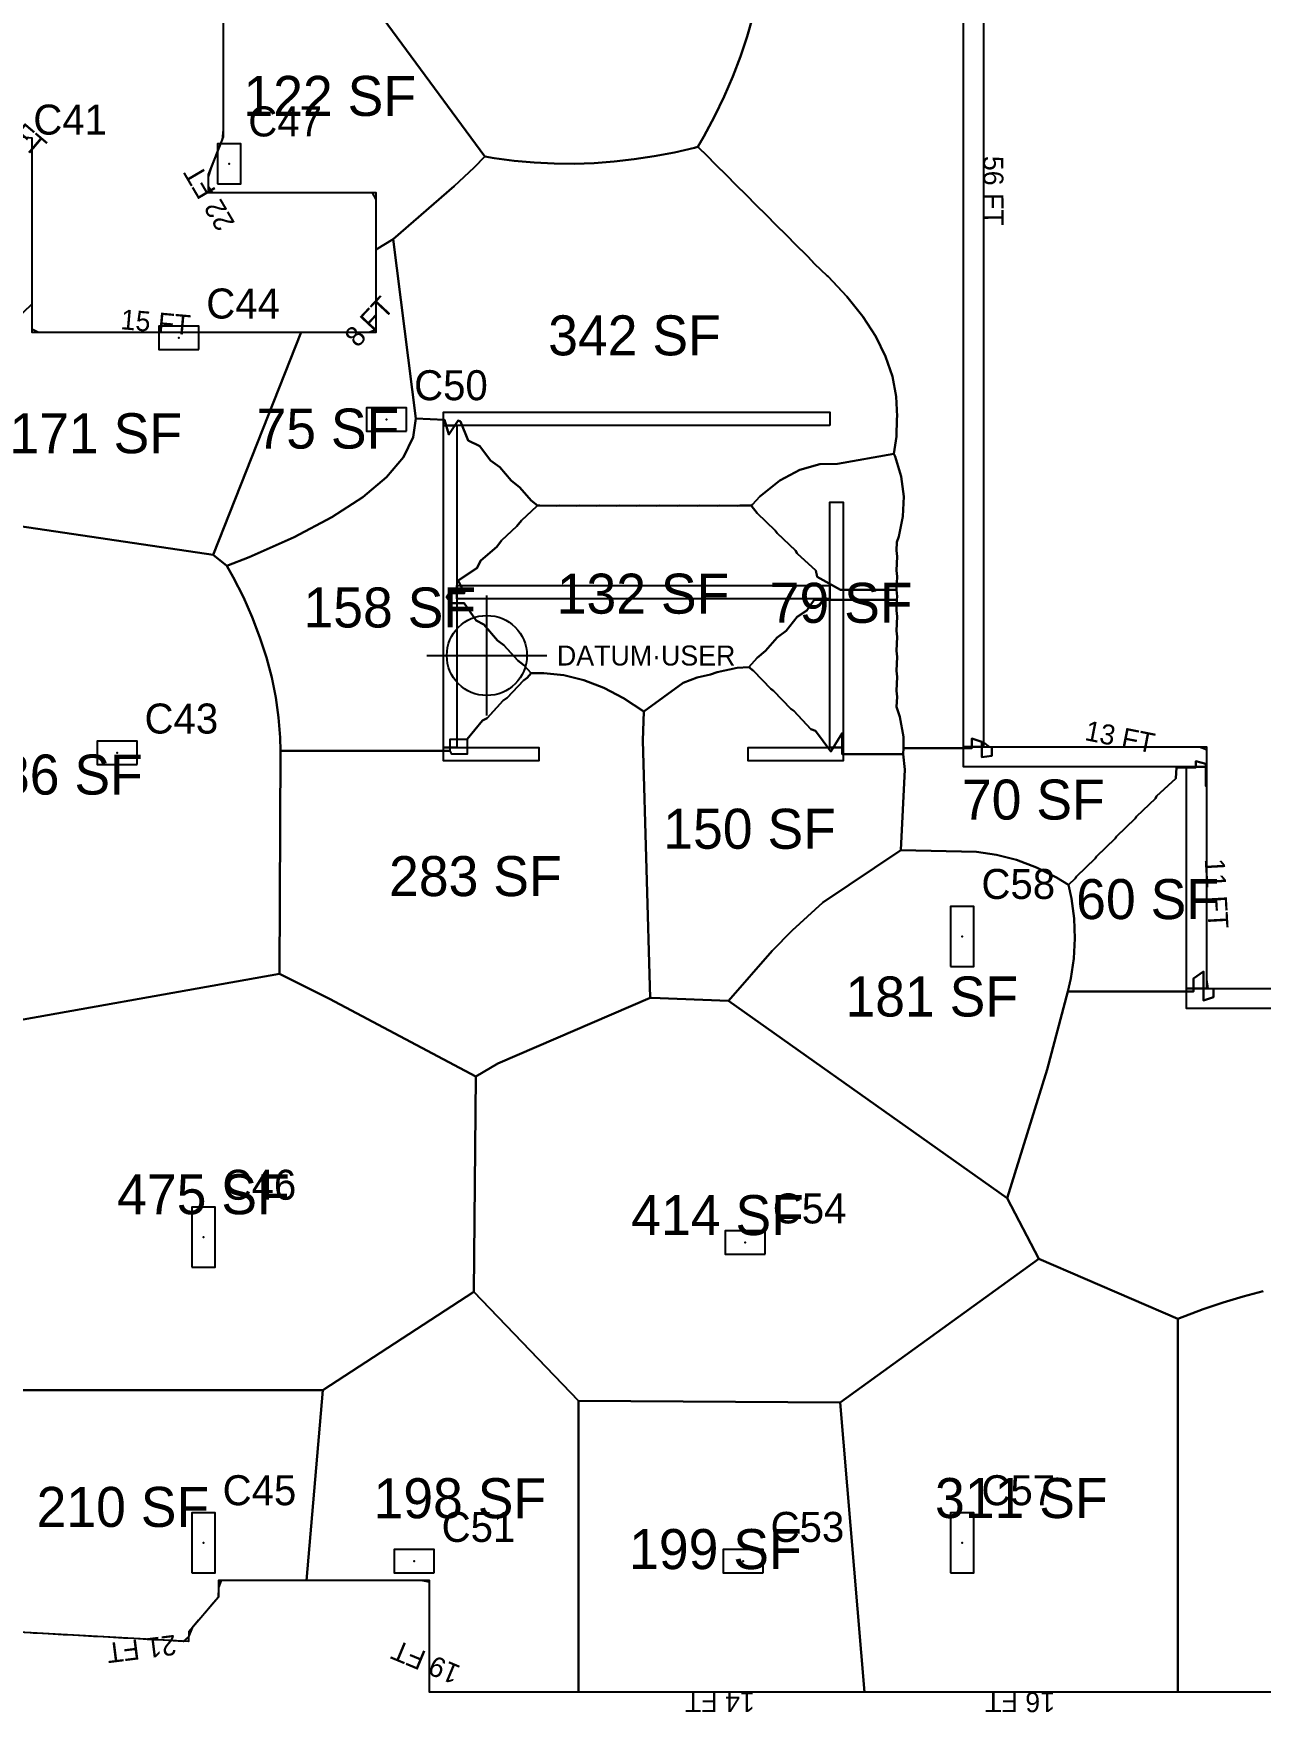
# Model space of a CAD drawing. Header units: metres. Extents: x 3272 to 9634, y 5311 to 56288.
# Drawn here: x 6206 to 6941, y 5311 to 6318 of the extents above; entities that cross this region are included whole.
import ezdxf
from ezdxf.enums import TextEntityAlignment as Align

# ---------------------------------------------------------------- set-up
doc = ezdxf.new("R2010")
doc.units = ezdxf.units.M
for name, color, linetype in [('BOUNDARY', 5, 'Continuous'), ('COL-LABEL', 2, 'Continuous'), ('COLS', 2, 'Continuous'), ('FLOOR_0_AREA_LABELS', 3, 'Continuous'), ('FLOOR_0_BOUNDARY', 5, 'Continuous'), ('FLOOR_0_COLUMNS', 7, 'Continuous'), ('FLOOR_0_DATUM', 4, 'Continuous'), ('FLOOR_0_FASCADE_COLUMNS', 30, 'Continuous'), ('FLOOR_0_FASCADE_WALLS', 4, 'Continuous'), ('FLOOR_0_LARGE_TRIBUTARY', 6, 'Continuous'), ('FLOOR_0_TRIBUTARY_COL_13', 2, 'Continuous'), ('FLOOR_0_TRIBUTARY_COL_20', 2, 'Continuous'), ('FLOOR_0_TRIBUTARY_COL_21', 2, 'Continuous'), ('FLOOR_0_TRIBUTARY_COL_22', 2, 'Continuous'), ('FLOOR_0_TRIBUTARY_COL_37', 2, 'Continuous'), ('FLOOR_0_TRIBUTARY_COL_38', 2, 'Continuous'), ('FLOOR_0_TRIBUTARY_COL_39', 2, 'Continuous'), ('FLOOR_0_TRIBUTARY_COL_4', 2, 'Continuous'), ('FLOOR_0_TRIBUTARY_COL_44', 2, 'Continuous'), ('FLOOR_0_TRIBUTARY_COL_45', 2, 'Continuous'), ('FLOOR_0_TRIBUTARY_COL_46', 2, 'Continuous'), ('FLOOR_0_TRIBUTARY_COL_47', 2, 'Continuous'), ('FLOOR_0_TRIBUTARY_COL_61', 2, 'Continuous'), ('FLOOR_0_WALL_TRIBUTARY_10', 1, 'Continuous'), ('FLOOR_0_WALL_TRIBUTARY_11', 1, 'Continuous'), ('FLOOR_0_WALL_TRIBUTARY_15', 1, 'Continuous'), ('FLOOR_0_WALL_TRIBUTARY_17', 1, 'Continuous'), ('FLOOR_0_WALL_TRIBUTARY_18', 1, 'Continuous'), ('FLOOR_0_WALL_TRIBUTARY_19', 1, 'Continuous'), ('FLOOR_0_WALL_TRIBUTARY_6', 1, 'Continuous'), ('FLOOR_0_WALL_TRIBUTARY_7', 1, 'Continuous'), ('FLOOR_0_WALL_TRIBUTARY_8', 1, 'Continuous'), ('FLOOR_0_WALL_TRIBUTARY_9', 1, 'Continuous'), ('WALL', 4, 'Continuous')]:
    doc.layers.add(name, color=color, linetype=linetype)

msp = doc.modelspace()

# ---------------------------------------------------------------- linework, layer by layer
at = {"layer": 'BOUNDARY'}
for points in [[(6775.3, 6792.1), (6775.3, 5890.1), (6909.1, 5890.1), (6909.1, 5745.1), (7613.6, 5745.1)], [(5557.6, 6351.2), (5814.1, 6301.8), (5811.1, 6286.1), (6170.6, 6249.7), (6174.5, 6258.4), (6204.8, 6255.3), (6204.8, 6138.8), (6411.2, 6138.8), (6411.2, 6222.2), (6310.8, 6222.2), (6310.8, 6233.2), (6319.8, 6255.9), (6319.8, 6363.9)], [(7020.5, 5323.1), (6443.2, 5323.1), (6443.2, 5390.1), (6316.7, 5390.1), (6316.7, 5380.1), (6299, 5359.3), (6298.7, 5353.4), (5979.1, 5371), (5982.7, 5436.9), (5849.6, 5444.2), (5842.4, 5378.9), (5651.2, 5414.6)]]:
    msp.add_lwpolyline(points, dxfattribs=at)
at = {"layer": 'COLS'}
for points in [[(6316.1, 6227.6), (6330.1, 6227.6), (6330.1, 6251.6), (6316.1, 6251.6)], [(6304.9, 6128.4), (6304.9, 6142.4), (6280.9, 6142.4), (6280.9, 6128.4)], [(6429.5, 6079.4), (6429.5, 6093.4), (6405.5, 6093.4), (6405.5, 6079.4)], [(6267.9, 5879.5), (6267.9, 5893.5), (6243.9, 5893.5), (6243.9, 5879.5)], [(6755.6, 5758.3), (6769.6, 5758.3), (6769.6, 5794.3), (6755.6, 5794.3)], [(6300.7, 5577.9), (6314.7, 5577.9), (6314.7, 5613.9), (6300.7, 5613.9)], [(6644.5, 5585.7), (6644.5, 5599.7), (6620.5, 5599.7), (6620.5, 5585.7)], [(6300.7, 5394.7), (6314.7, 5394.7), (6314.7, 5430.7), (6300.7, 5430.7)], [(6755.6, 5394.7), (6769.6, 5394.7), (6769.6, 5430.7), (6755.6, 5430.7)], [(6446, 5394.7), (6446, 5408.7), (6422, 5408.7), (6422, 5394.7)], [(6643.2, 5394.7), (6643.2, 5408.7), (6619.2, 5408.7), (6619.2, 5394.7)]]:
    msp.add_lwpolyline(points, close=True, dxfattribs=at)
at = {"layer": 'FLOOR_0_BOUNDARY'}
for points in [[(6775.3, 6792.1), (6775.3, 5890.1), (6909.1, 5890.1), (6909.1, 5745.1), (7613.6, 5745.1)], [(5557.6, 6351.2), (5814.1, 6301.8), (5811.1, 6286.1), (6170.6, 6249.7), (6174.5, 6258.4), (6204.8, 6255.3), (6204.8, 6138.8), (6411.2, 6138.8), (6411.2, 6222.2), (6310.8, 6222.2), (6310.8, 6233.2), (6319.8, 6255.9), (6319.8, 6363.9)], [(7020.5, 5323.1), (6443.2, 5323.1), (6443.2, 5390.1), (6316.7, 5390.1), (6316.7, 5380.1), (6299, 5359.3), (6298.7, 5353.4), (5979.1, 5371), (5982.7, 5436.9), (5849.6, 5444.2), (5842.4, 5378.9), (5651.2, 5414.6)]]:
    msp.add_lwpolyline(points, dxfattribs=at)
at = {"layer": 'FLOOR_0_COLUMNS'}
for p in [(6323.1, 6239.6), (6292.9, 6135.4), (6417.5, 6086.4), (6255.9, 5886.5), (6762.6, 5776.3), (6307.7, 5595.9), (6632.5, 5592.7), (6307.7, 5412.7), (6762.6, 5412.7), (6434, 5401.7), (6631.2, 5401.7)]:
    msp.add_point(p, dxfattribs=at)
at = {"layer": 'FLOOR_0_DATUM'}
for p, q in [((6477.6, 5908.8), (6477.6, 5980.8)), ((6441.6, 5944.8), (6513.6, 5944.8))]:
    msp.add_line(p, q, dxfattribs=at)
msp.add_circle((6477.6, 5944.8), 24, dxfattribs=at)
at = {"layer": 'FLOOR_0_FASCADE_COLUMNS'}
for points in [[(6411.2, 6188.3), (6411.2, 6194.3), (6411.2, 6200.3), (6411.2, 6206.3), (6411.2, 6212.3), (6411.2, 6218.3), (6409.1, 6222.2), (6403.1, 6222.2), (6397.1, 6222.2), (6391.1, 6222.2), (6385.1, 6222.2), (6379.1, 6222.2), (6373.1, 6222.2), (6367.1, 6222.2), (6361.1, 6222.2), (6355.1, 6222.2), (6349.1, 6222.2), (6343.1, 6222.2), (6337.1, 6222.2), (6331.1, 6222.2), (6325.1, 6222.2), (6319.1, 6222.2), (6313.1, 6222.2), (6310.8, 6225.9), (6310.8, 6231.9), (6312.5, 6237.5), (6314.7, 6243.1), (6316.9, 6248.7), (6319.1, 6254.3), (6319.8, 6260.1), (6319.8, 6266.1), (6319.8, 6272.1), (6319.8, 6278.1), (6319.8, 6284.1), (6319.8, 6290.1), (6319.8, 6296.1), (6319.8, 6302.1), (6319.8, 6308.1), (6319.8, 6314.1), (6319.8, 6320.1)], [(6364.8, 6138.8), (6370.8, 6138.8), (6376.8, 6138.8), (6382.8, 6138.8), (6388.8, 6138.8), (6394.8, 6138.8), (6400.8, 6138.8), (6406.8, 6138.8), (6411.2, 6140.3), (6411.2, 6146.3), (6411.2, 6152.3), (6411.2, 6158.3), (6411.2, 6164.3), (6411.2, 6170.3), (6411.2, 6176.3), (6411.2, 6182.3), (6411.2, 6188.3)], [(6204.8, 6140.8), (6208.8, 6138.8), (6214.8, 6138.8), (6220.8, 6138.8), (6226.8, 6138.8), (6232.8, 6138.8), (6238.8, 6138.8), (6244.8, 6138.8), (6250.8, 6138.8), (6256.8, 6138.8), (6262.8, 6138.8), (6268.8, 6138.8), (6274.8, 6138.8), (6280.8, 6138.8), (6286.8, 6138.8), (6292.8, 6138.8), (6298.8, 6138.8), (6304.8, 6138.8), (6310.8, 6138.8), (6316.8, 6138.8), (6322.8, 6138.8), (6328.8, 6138.8), (6334.8, 6138.8), (6340.8, 6138.8), (6346.8, 6138.8), (6352.8, 6138.8), (6358.8, 6138.8), (6364.8, 6138.8)], [(6372.3, 5390.1), (6366.3, 5390.1), (6360.3, 5390.1), (6354.3, 5390.1), (6348.3, 5390.1), (6342.3, 5390.1), (6336.3, 5390.1), (6330.3, 5390.1), (6324.3, 5390.1), (6318.3, 5390.1), (6316.7, 5385.8), (6316.5, 5379.8), (6312.6, 5375.3), (6308.7, 5370.7), (6304.8, 5366.2), (6300.9, 5361.6), (6298.8, 5356.3), (6295.6, 5353.5), (6289.6, 5353.9), (6283.6, 5354.2), (6277.6, 5354.5), (6271.6, 5354.8), (6265.7, 5355.2), (6259.7, 5355.5), (6253.7, 5355.8), (6247.7, 5356.2), (6241.7, 5356.5), (6235.7, 5356.8), (6229.7, 5357.2), (6223.7, 5357.5), (6217.7, 5357.8), (6211.7, 5358.2), (6205.7, 5358.5)], [(6533.3, 5323.1), (6527.3, 5323.1), (6521.3, 5323.1), (6515.3, 5323.1), (6509.3, 5323.1), (6503.3, 5323.1), (6497.3, 5323.1), (6491.3, 5323.1), (6485.3, 5323.1), (6479.3, 5323.1), (6473.3, 5323.1), (6467.3, 5323.1), (6461.3, 5323.1), (6455.3, 5323.1), (6449.3, 5323.1), (6443.3, 5323.1), (6443.2, 5329), (6443.2, 5335), (6443.2, 5341), (6443.2, 5347), (6443.2, 5353), (6443.2, 5359), (6443.2, 5365), (6443.2, 5371), (6443.2, 5377), (6443.2, 5383), (6443.2, 5389), (6438.3, 5390.1), (6432.3, 5390.1), (6426.3, 5390.1), (6420.3, 5390.1), (6414.3, 5390.1), (6408.3, 5390.1), (6402.3, 5390.1), (6396.3, 5390.1), (6390.3, 5390.1), (6384.3, 5390.1), (6378.3, 5390.1), (6372.3, 5390.1)], [(6701.3, 5323.1), (6695.3, 5323.1), (6689.3, 5323.1), (6683.3, 5323.1), (6677.3, 5323.1), (6671.3, 5323.1), (6665.3, 5323.1), (6659.3, 5323.1), (6653.3, 5323.1), (6647.3, 5323.1), (6641.3, 5323.1), (6635.3, 5323.1), (6629.3, 5323.1), (6623.3, 5323.1), (6617.3, 5323.1), (6611.3, 5323.1), (6605.3, 5323.1), (6599.3, 5323.1), (6593.3, 5323.1), (6587.3, 5323.1), (6581.3, 5323.1), (6575.3, 5323.1), (6569.3, 5323.1), (6563.3, 5323.1), (6557.3, 5323.1), (6551.3, 5323.1), (6545.3, 5323.1), (6539.3, 5323.1), (6533.3, 5323.1)], [(6893.3, 5323.1), (6887.3, 5323.1), (6881.3, 5323.1), (6875.3, 5323.1), (6869.3, 5323.1), (6863.3, 5323.1), (6857.3, 5323.1), (6851.3, 5323.1), (6845.3, 5323.1), (6839.3, 5323.1), (6833.3, 5323.1), (6827.3, 5323.1), (6821.3, 5323.1), (6815.3, 5323.1), (6809.3, 5323.1), (6803.3, 5323.1), (6797.3, 5323.1), (6791.3, 5323.1), (6785.3, 5323.1), (6779.3, 5323.1), (6773.3, 5323.1), (6767.3, 5323.1), (6761.3, 5323.1), (6755.3, 5323.1), (6749.3, 5323.1), (6743.3, 5323.1), (6737.3, 5323.1), (6731.3, 5323.1), (6725.3, 5323.1), (6719.3, 5323.1), (6713.3, 5323.1), (6707.3, 5323.1), (6701.3, 5323.1)], [(6947.3, 5323.1), (6941.3, 5323.1), (6935.3, 5323.1), (6929.3, 5323.1), (6923.3, 5323.1), (6917.3, 5323.1), (6911.3, 5323.1), (6905.3, 5323.1), (6899.3, 5323.1), (6893.3, 5323.1)]]:
    msp.add_lwpolyline(points, dxfattribs=at)
at = {"layer": 'FLOOR_0_FASCADE_WALLS'}
for points in [[(6775.3, 6318.6), (6775.3, 6312.6), (6775.3, 6306.6), (6775.3, 6300.6), (6775.3, 6294.6), (6775.3, 6288.6), (6775.3, 6282.6), (6775.3, 6276.6), (6775.3, 6270.6), (6775.3, 6264.6), (6775.3, 6258.6), (6775.3, 6252.6), (6775.3, 6246.6), (6775.3, 6240.6), (6775.3, 6234.6), (6775.3, 6228.6), (6775.3, 6222.6), (6775.3, 6216.6), (6775.3, 6210.6), (6775.3, 6204.6), (6775.3, 6198.6), (6775.3, 6192.6), (6775.3, 6186.6), (6775.3, 6180.6), (6775.3, 6174.6), (6775.3, 6168.6), (6775.3, 6162.6), (6775.3, 6156.6), (6775.3, 6150.6), (6775.3, 6144.6), (6775.3, 6138.6), (6775.3, 6132.6), (6775.3, 6126.6), (6775.3, 6120.6), (6775.3, 6114.6), (6775.3, 6108.6), (6775.3, 6102.6), (6775.3, 6096.6), (6775.3, 6090.6), (6775.3, 6084.6), (6775.3, 6078.6), (6775.3, 6072.6), (6775.3, 6066.6), (6775.3, 6060.6), (6775.3, 6054.6), (6775.3, 6048.6), (6775.3, 6042.6), (6775.3, 6036.6), (6775.3, 6030.6), (6775.3, 6024.6), (6775.3, 6018.6), (6775.3, 6012.6), (6775.3, 6006.6), (6775.3, 6000.6), (6775.3, 5994.6), (6775.3, 5988.6), (6775.3, 5982.6), (6775.3, 5976.6), (6775.3, 5970.6), (6775.3, 5964.6), (6775.3, 5958.6), (6775.3, 5952.6), (6775.3, 5946.6), (6775.3, 5940.6), (6775.3, 5934.6), (6775.3, 5928.6), (6775.3, 5922.6), (6775.3, 5916.6), (6775.3, 5910.6), (6775.3, 5904.6), (6775.3, 5898.6), (6775.3, 5892.6), (6778.8, 5890.1)], [(6778.8, 5890.1), (6784.8, 5890.1), (6790.8, 5890.1), (6796.8, 5890.1), (6802.8, 5890.1), (6808.8, 5890.1), (6814.8, 5890.1), (6820.8, 5890.1), (6826.8, 5890.1), (6832.8, 5890.1), (6838.8, 5890.1), (6844.8, 5890.1), (6850.8, 5890.1), (6856.8, 5890.1), (6862.8, 5890.1), (6868.8, 5890.1), (6874.8, 5890.1), (6880.8, 5890.1), (6886.8, 5890.1), (6892.8, 5890.1), (6898.8, 5890.1), (6904.8, 5890.1), (6909.1, 5888.5), (6909.1, 5882.5), (6909.1, 5876.5), (6909.1, 5870.5), (6909.1, 5864.5)], [(6909.1, 5864.5), (6909.1, 5858.5), (6909.1, 5852.5), (6909.1, 5846.5), (6909.1, 5840.5), (6909.1, 5834.5), (6909.1, 5828.5), (6909.1, 5822.5), (6909.1, 5816.5), (6909.1, 5810.5), (6909.1, 5804.5), (6909.1, 5798.5), (6909.1, 5792.5), (6909.1, 5786.5), (6909.1, 5780.5), (6909.1, 5774.5), (6909.1, 5768.5), (6909.1, 5762.5), (6909.1, 5756.5), (6909.1, 5750.5), (6909.8, 5745.1), (6915.8, 5745.1)], [(6915.8, 5745.1), (6921.8, 5745.1), (6927.8, 5745.1), (6933.8, 5745.1), (6939.8, 5745.1), (6945.8, 5745.1)]]:
    msp.add_lwpolyline(points, dxfattribs=at)
at = {"layer": 'FLOOR_0_LARGE_TRIBUTARY'}
for points in [[(6376.8, 6379.4), (6476.3, 6244), (6470, 6237.5), (6458, 6226.2), (6421.4, 6194.5), (6411.2, 6188.2), (6411.2, 6222.2), (6310.8, 6222.2), (6310.8, 6233.2), (6319.8, 6255.9), (6319.8, 6343.7), (6376.8, 6379.4)], [(6521.3, 6034.8), (6519.6, 6034.6), (6509.3, 6034.8), (6507.9, 6034.7), (6504.2, 6037.8), (6497.3, 6045.6), (6492.1, 6049.8), (6485.3, 6057.8), (6479.8, 6061.8), (6473.3, 6070.3), (6466.4, 6073.8), (6461.9, 6085.2), (6460.5, 6085.8), (6454.9, 6077.4), (6452.3, 6086.2), (6435, 6086.9), (6421.4, 6194.5), (6458, 6226.2), (6470, 6237.5), (6476.3, 6244), (6482, 6243), (6494, 6241.4), (6506, 6240.4), (6518, 6239.8), (6530, 6239.7), (6542, 6240.1), (6554, 6241), (6566, 6242.4), (6578, 6244.2), (6590, 6246.5), (6602, 6249.3), (6604.1, 6249.9), (6610, 6244.1), (6614, 6239.9), (6622.1, 6232.1), (6626, 6227.9), (6634.1, 6220.1), (6638, 6215.9), (6646.1, 6208.1), (6650, 6203.8), (6658.1, 6196.1), (6662, 6191.8), (6670.1, 6184.1), (6674, 6179.8), (6681.7, 6172.5), (6682.2, 6172.1), (6693.5, 6160.1), (6703, 6148.1), (6710.7, 6136.1), (6716.6, 6124.1), (6720.7, 6112.1), (6723, 6100.1), (6723.5, 6088.1), (6723.3, 6086.7), (6723.2, 6076.1), (6721.6, 6065.7), (6687.8, 6059.8), (6677.3, 6059.6), (6665.3, 6056.2), (6653.3, 6049.7), (6641.3, 6040.1), (6636.9, 6035.3), (6636.1, 6034.7), (6629.3, 6034.8), (6627.6, 6034.6), (6617.3, 6034.8), (6615.6, 6034.6), (6605.3, 6034.8), (6603.6, 6034.6), (6593.3, 6034.8), (6591.6, 6034.6), (6581.3, 6034.8), (6579.6, 6034.6), (6569.3, 6034.8), (6567.6, 6034.6), (6557.3, 6034.8), (6555.6, 6034.6), (6545.3, 6034.8), (6543.6, 6034.6), (6533.3, 6034.8), (6531.6, 6034.6), (6521.3, 6034.8)], [(6366.2, 6138.8), (6411.2, 6138.8), (6411.2, 6188.2), (6421.4, 6194.5), (6435, 6086.9), (6433.4, 6075.7), (6427.6, 6063.7), (6417.5, 6051.7), (6403.2, 6039.7), (6384.7, 6027.7), (6362, 6015.7), (6335.1, 6003.7), (6321.7, 5998.5), (6313.6, 6005.1), (6366.2, 6138.8)], [(6112.4, 6067.1), (6204.8, 6155.6), (6204.8, 6138.8), (6366.2, 6138.8), (6313.6, 6005.1), (6128.6, 6032.6), (6112.4, 6067.1)], [(6352.7, 5907.7), (6351.1, 5919.7), (6348.7, 5931.7), (6345.5, 5943.7), (6341.6, 5955.7), (6337, 5967.7), (6331.7, 5979.7), (6325.6, 5991.7), (6321.7, 5998.5), (6335.1, 6003.7), (6362, 6015.7), (6384.7, 6027.7), (6403.2, 6039.7), (6417.5, 6051.7), (6427.6, 6063.7), (6433.4, 6075.7), (6435, 6086.9), (6452.3, 6086.2), (6454.9, 6077.4), (6460.5, 6085.8), (6461.9, 6085.2), (6466.4, 6073.8), (6473.3, 6070.3), (6479.8, 6061.8), (6485.3, 6057.8), (6492.1, 6049.8), (6497.3, 6045.6), (6504.2, 6037.8), (6507.9, 6034.7), (6507.6, 6034.4), (6498.4, 6025.8), (6495.6, 6022.3), (6486.3, 6013.8), (6483.6, 6010), (6474, 6001.8), (6471.6, 5997.2), (6460.4, 5989.8), (6464.1, 5982.2), (6455.1, 5982.2), (6453.5, 5979.7), (6456.5, 5976.2), (6464, 5976.2), (6471.2, 5965.8), (6475.7, 5963.4), (6484, 5953.8), (6487.7, 5951.1), (6496.2, 5941.8), (6499.7, 5939), (6504.2, 5934.2), (6501.7, 5931.5), (6499.5, 5929.8), (6489.7, 5919.4), (6487.3, 5917.8), (6477.7, 5907.3), (6474.9, 5905.8), (6465.7, 5894.7), (6465.7, 5885.7), (6456.7, 5885.7), (6455.7, 5887.7), (6353.8, 5887.7), (6353.7, 5895.7), (6352.7, 5907.7)], [(6636.9, 6035.3), (6641.3, 6040.1), (6653.3, 6049.7), (6665.3, 6056.2), (6677.3, 6059.6), (6687.8, 6059.8), (6721.6, 6065.7), (6722.3, 6064.1), (6725.9, 6052.1), (6727.5, 6040.1), (6727, 6028.1), (6724.6, 6016.1), (6723.3, 6012.7), (6723.1, 6007.7), (6723.5, 6004.1), (6723.1, 5995.7), (6723.5, 5992.1), (6723.1, 5984.2), (6689.7, 5984.2), (6675.6, 5992), (6674.8, 5995.7), (6663.6, 6005.9), (6662.6, 6007.7), (6651.6, 6018.1), (6650.5, 6019.7), (6639.6, 6030.2), (6636.1, 6034.7), (6636.9, 6035.3)], [(6128.6, 6032.6), (6313.6, 6005.1), (6321.7, 5998.5), (6325.6, 5991.7), (6331.7, 5979.7), (6337, 5967.7), (6341.6, 5955.7), (6345.5, 5943.7), (6348.7, 5931.7), (6351.1, 5919.7), (6352.7, 5907.7), (6353.7, 5895.7), (6353.8, 5887.7), (6353.3, 5753.9), (6164.7, 5720.3), (6067.6, 5810.3), (6128.6, 6032.6)], [(6535.7, 5930), (6523.7, 5933), (6511.7, 5934.3), (6504.2, 5934.2), (6499.7, 5939), (6496.2, 5941.8), (6487.7, 5951.1), (6484, 5953.8), (6475.7, 5963.4), (6471.2, 5965.8), (6464, 5976.2), (6456.5, 5976.2), (6453.5, 5979.7), (6455.1, 5982.2), (6464.1, 5982.2), (6460.4, 5989.8), (6471.6, 5997.2), (6474, 6001.8), (6483.6, 6010), (6486.3, 6013.8), (6495.6, 6022.3), (6498.4, 6025.8), (6507.6, 6034.4), (6507.9, 6034.7), (6509.3, 6034.8), (6519.6, 6034.6), (6521.3, 6034.8), (6531.6, 6034.6), (6533.3, 6034.8), (6543.6, 6034.6), (6545.3, 6034.8), (6555.6, 6034.6), (6557.3, 6034.8), (6567.6, 6034.6), (6569.3, 6034.8), (6579.6, 6034.6), (6581.3, 6034.8), (6591.6, 6034.6), (6593.3, 6034.8), (6603.6, 6034.6), (6605.3, 6034.8), (6615.6, 6034.6), (6617.3, 6034.8), (6627.6, 6034.6), (6629.3, 6034.8), (6636.1, 6034.7), (6639.6, 6030.2), (6650.5, 6019.7), (6651.6, 6018.1), (6662.6, 6007.7), (6663.6, 6005.9), (6674.8, 5995.7), (6675.6, 5992), (6689.7, 5984.2), (6723.1, 5984.2), (6723.5, 5980.1), (6723.4, 5978.2), (6673.8, 5978.2), (6669.5, 5971.7), (6663.6, 5967.9), (6657, 5959.7), (6651.6, 5955.6), (6644.7, 5947.7), (6639.6, 5943.4), (6634.7, 5937.9), (6627.6, 5937.4), (6615.6, 5934.9), (6611.6, 5933.5), (6603.6, 5931.6), (6595.2, 5928.5), (6571.8, 5911.3), (6559.6, 5919.3), (6547.7, 5925.4), (6535.7, 5930)], [(6683.9, 5887.3), (6674.7, 5899.7), (6671.9, 5900.7), (6661.7, 5911.7), (6659.9, 5912.9), (6649.5, 5923.7), (6647.9, 5924.9), (6637.5, 5935.7), (6634.7, 5937.9), (6639.6, 5943.4), (6644.7, 5947.7), (6651.6, 5955.6), (6657, 5959.7), (6663.6, 5967.9), (6669.5, 5971.7), (6673.8, 5978.2), (6723.4, 5978.2), (6723.1, 5971.7), (6723.5, 5968.1), (6723.1, 5959.7), (6723.5, 5956.1), (6723.1, 5947.7), (6723.5, 5944.1), (6723.1, 5935.7), (6723.5, 5932.1), (6723.1, 5923.7), (6723.5, 5920.1), (6723.2, 5914), (6725.2, 5908.1), (6727.3, 5896.1), (6727.3, 5889.2), (6727.2, 5885.7), (6690.6, 5885.7), (6690.6, 5898.3), (6683.9, 5887.3)], [(6487.3, 5917.8), (6489.7, 5919.4), (6499.5, 5929.8), (6501.7, 5931.5), (6504.2, 5934.2), (6511.7, 5934.3), (6523.7, 5933), (6535.7, 5930), (6547.7, 5925.4), (6559.6, 5919.3), (6571.8, 5911.3), (6571.2, 5893.9), (6575.6, 5739.4), (6484.2, 5700.2), (6471, 5692.3), (6383.3, 5739), (6353.3, 5753.9), (6353.8, 5887.7), (6455.7, 5887.7), (6455.7, 5894.7), (6465.7, 5894.7), (6474.9, 5905.8), (6477.7, 5907.3), (6487.3, 5917.8)], [(6727.2, 5885.7), (6728.1, 5876.5), (6725.7, 5828.1), (6679, 5796.6), (6660.6, 5779.9), (6648.6, 5767.6), (6622.4, 5737.7), (6576.4, 5739.4), (6575.6, 5739.4), (6571.2, 5893.9), (6571.8, 5911.3), (6595.2, 5928.5), (6603.6, 5931.6), (6611.6, 5933.5), (6615.6, 5934.9), (6627.6, 5937.4), (6634.7, 5937.9), (6637.5, 5935.7), (6647.9, 5924.9), (6649.5, 5923.7), (6659.9, 5912.9), (6661.7, 5911.7), (6671.9, 5900.7), (6674.7, 5899.7), (6683.9, 5887.3), (6690.6, 5898.3), (6690.6, 5885.7), (6727.2, 5885.7)], [(6842.3, 5823.1), (6831.1, 5812.2), (6830.2, 5811.1), (6826.3, 5807.2), (6819.1, 5811.7), (6807.1, 5817.6), (6795.1, 5822.2), (6783.1, 5825.3), (6771.1, 5827), (6725.7, 5828.1), (6728.1, 5876.5), (6727.2, 5885.7), (6727.3, 5889.2), (6768.4, 5889.2), (6768.4, 5895), (6774.4, 5893.1), (6774.4, 5883.8), (6780.4, 5884.7), (6780.4, 5890.1), (6791.4, 5890.1), (6803.4, 5890.1), (6815.4, 5890.1), (6827.4, 5890.1), (6839.4, 5890.1), (6851.4, 5890.1), (6863.4, 5890.1), (6875.4, 5890.1), (6887.4, 5890.1), (6899.4, 5890.1), (6909.1, 5890.1), (6909.1, 5886.8), (6909.1, 5879.9), (6909.1, 5866.1), (6908.7, 5866.5), (6908.7, 5879.9), (6902.7, 5881.5), (6902.7, 5877.6), (6891.1, 5877.6), (6890.6, 5871.1), (6879.1, 5860.5), (6878.4, 5859.1), (6867.1, 5848.3), (6866.3, 5847.1), (6855.1, 5836.2), (6854.3, 5835.1), (6843.1, 5824.2), (6842.3, 5823.1)], [(6827.6, 5751.1), (6829.4, 5763.1), (6830, 5775.1), (6829.6, 5787.1), (6828.1, 5799.1), (6826.3, 5807.2), (6830.2, 5811.1), (6831.1, 5812.2), (6842.3, 5823.1), (6843.1, 5824.2), (6854.3, 5835.1), (6855.1, 5836.2), (6866.3, 5847.1), (6867.1, 5848.3), (6878.4, 5859.1), (6879.1, 5860.5), (6890.6, 5871.1), (6891.1, 5877.6), (6902.7, 5877.6), (6902.7, 5881.5), (6908.7, 5879.9), (6909.1, 5879.9), (6909.1, 5866.1), (6909.1, 5859.1), (6909.1, 5847.1), (6909.1, 5835.1), (6909.1, 5823.1), (6909.1, 5811.1), (6909.1, 5799.1), (6909.1, 5787.1), (6909.1, 5775.1), (6909.1, 5763.1), (6909.1, 5757.1), (6909.1, 5745.1), (6913.2, 5745.1), (6913.2, 5739.8), (6907.2, 5737.9), (6907.2, 5755.2), (6901.2, 5751.1), (6901.2, 5743.2), (6825.8, 5743.2), (6827.6, 5751.1)], [(6648.6, 5767.6), (6660.6, 5779.9), (6679, 5796.6), (6725.7, 5828.1), (6771.1, 5827), (6783.1, 5825.3), (6795.1, 5822.2), (6807.1, 5817.6), (6819.1, 5811.7), (6826.3, 5807.2), (6828.1, 5799.1), (6829.6, 5787.1), (6830, 5775.1), (6829.4, 5763.1), (6827.6, 5751.1), (6825.8, 5743.2), (6813.6, 5696.5), (6789.6, 5619.3), (6622.4, 5737.7), (6648.6, 5767.6)], [(6353.3, 5753.9), (6383.3, 5739), (6471, 5692.3), (6469.8, 5563.2), (6379.3, 5504.3), (6163.7, 5504.3), (6151.6, 5530), (6164.7, 5720.3), (6353.3, 5753.9)], [(6484.2, 5700.2), (6575.6, 5739.4), (6576.4, 5739.4), (6622.4, 5737.7), (6789.6, 5619.3), (6808.5, 5583), (6689.4, 5496.8), (6532.6, 5497.9), (6469.8, 5563.2), (6471, 5692.3), (6484.2, 5700.2)], [(6808.5, 5583), (6891.9, 5547), (6891.9, 5323.1), (6703.9, 5323.1), (6689.4, 5496.8), (6808.5, 5583)], [(6379.3, 5504.3), (6469.8, 5563.2), (6532.6, 5497.9), (6532.6, 5323.1), (6443.2, 5323.1), (6443.2, 5390.1), (6369.4, 5390.1), (6379.3, 5504.3)], [(6163.7, 5504.3), (6379.3, 5504.3), (6369.4, 5390.1), (6316.7, 5390.1), (6316.7, 5380.1), (6299, 5359.3), (6298.7, 5353.4), (6145.2, 5361.8), (6163.7, 5504.3)], [(6532.6, 5497.9), (6689.4, 5496.8), (6703.9, 5323.1), (6532.6, 5323.1), (6532.6, 5497.9)]]:
    msp.add_lwpolyline(points, close=True, dxfattribs=at)
for points in [[(6637.1, 6328.1), (6633.7, 6316.1), (6629.7, 6304.1), (6625.1, 6292.1), (6619.9, 6280.1), (6614.1, 6268.1), (6607.7, 6256.1), (6604.1, 6249.9), (6602, 6249.3), (6590, 6246.5), (6578, 6244.2), (6566, 6242.4), (6554, 6241), (6542, 6240.1), (6530, 6239.7), (6518, 6239.8), (6506, 6240.4), (6494, 6241.4), (6482, 6243), (6476.3, 6244), (6376.8, 6379.4)], [(6775.3, 6322.2), (6775.3, 6310.2), (6775.3, 6298.2), (6775.3, 6286.2), (6775.3, 6274.2), (6775.3, 6262.2), (6775.3, 6250.2), (6775.3, 6238.2), (6775.3, 6226.2), (6775.3, 6214.2), (6775.3, 6202.2), (6775.3, 6190.2), (6775.3, 6178.2), (6775.3, 6166.2), (6775.3, 6154.2), (6775.3, 6142.2), (6775.3, 6130.2), (6775.3, 6118.2), (6775.3, 6106.2), (6775.3, 6094.2), (6775.3, 6082.2), (6775.3, 6070.2), (6775.3, 6058.2), (6775.3, 6046.2), (6775.3, 6034.2), (6775.3, 6022.2), (6775.3, 6010.2), (6775.3, 5998.2), (6775.3, 5986.2), (6775.3, 5974.2), (6775.3, 5962.2), (6775.3, 5950.2), (6775.3, 5938.2), (6775.3, 5926.2), (6775.3, 5914.2), (6775.3, 5902.2), (6775.3, 5893.1), (6775.3, 5890.1), (6780.4, 5890.1), (6780.4, 5884.7), (6774.4, 5883.8), (6774.4, 5893.1), (6768.4, 5895), (6768.4, 5889.2), (6727.3, 5889.2), (6727.3, 5896.1), (6725.2, 5908.1), (6723.2, 5914), (6723.5, 5920.1), (6723.1, 5923.7), (6723.5, 5932.1), (6723.1, 5935.7), (6723.5, 5944.1), (6723.1, 5947.7), (6723.5, 5956.1), (6723.1, 5959.7), (6723.5, 5968.1), (6723.1, 5971.7), (6723.4, 5978.2), (6723.5, 5980.1), (6723.1, 5984.2), (6723.5, 5992.1), (6723.1, 5995.7), (6723.5, 6004.1), (6723.1, 6007.7), (6723.3, 6012.7), (6724.6, 6016.1), (6727, 6028.1), (6727.5, 6040.1), (6725.9, 6052.1), (6722.3, 6064.1), (6721.6, 6065.7), (6723.2, 6076.1), (6723.3, 6086.7), (6723.5, 6088.1), (6723, 6100.1), (6720.7, 6112.1), (6716.6, 6124.1), (6710.7, 6136.1), (6703, 6148.1), (6693.5, 6160.1), (6682.2, 6172.1), (6681.7, 6172.5), (6674, 6179.8), (6674, 6179.8), (6670.1, 6184.1), (6662, 6191.8), (6658.1, 6196.1), (6650, 6203.8), (6646.1, 6208.1), (6638, 6215.9), (6634.1, 6220.1), (6626, 6227.9), (6622.1, 6232.1), (6614, 6239.9), (6610, 6244.1), (6604.1, 6249.9), (6607.7, 6256.1), (6614.1, 6268.1), (6619.9, 6280.1), (6625.1, 6292.1), (6629.7, 6304.1), (6633.7, 6316.1), (6637.1, 6328.1)], [(6943, 5563.5), (6931, 5560.3), (6919, 5556.7), (6907, 5552.7), (6891.9, 5547), (6808.5, 5583), (6789.6, 5619.3), (6813.6, 5696.5), (6825.8, 5743.2), (6901.2, 5743.2), (6901.2, 5751.1), (6907.2, 5755.2), (6907.2, 5737.9), (6913.2, 5739.8), (6913.2, 5745.1), (6923.3, 5745.1), (6923.3, 5745.1), (6935.3, 5745.1), (6947.3, 5745.1)], [(7020.5, 5323.1), (6891.9, 5323.1), (6891.9, 5547), (6891.9, 5547), (6907, 5552.7), (6919, 5556.7), (6931, 5560.3), (6943, 5563.5)]]:
    msp.add_lwpolyline(points, dxfattribs=at)
at = {"layer": 'FLOOR_0_TRIBUTARY_COL_13'}
msp.add_lwpolyline([(6353.3, 5753.9), (6383.3, 5739), (6471, 5692.3), (6469.8, 5563.2), (6379.3, 5504.3), (6163.7, 5504.3), (6151.6, 5530), (6164.7, 5720.3), (6353.3, 5753.9)], close=True, dxfattribs=at)
at = {"layer": 'FLOOR_0_TRIBUTARY_COL_20'}
msp.add_lwpolyline([(6808.5, 5583), (6891.9, 5547), (6891.9, 5323.1), (6703.9, 5323.1), (6689.4, 5496.8), (6808.5, 5583)], close=True, dxfattribs=at)
at = {"layer": 'FLOOR_0_TRIBUTARY_COL_21'}
msp.add_lwpolyline([(6648.6, 5767.6), (6660.6, 5779.9), (6679, 5796.6), (6725.7, 5828.1), (6771.1, 5827), (6783.1, 5825.3), (6795.1, 5822.2), (6807.1, 5817.6), (6819.1, 5811.7), (6826.3, 5807.2), (6828.1, 5799.1), (6829.6, 5787.1), (6830, 5775.1), (6829.4, 5763.1), (6827.6, 5751.1), (6825.8, 5743.2), (6813.6, 5696.5), (6789.6, 5619.3), (6622.4, 5737.7), (6648.6, 5767.6)], close=True, dxfattribs=at)
at = {"layer": 'FLOOR_0_TRIBUTARY_COL_22'}
msp.add_lwpolyline([(7020.5, 5323.1), (6891.9, 5323.1), (6891.9, 5547), (6891.9, 5547), (6907, 5552.7), (6919, 5556.7), (6931, 5560.3), (6943, 5563.5)], dxfattribs=at)
at = {"layer": 'FLOOR_0_TRIBUTARY_COL_37'}
msp.add_lwpolyline([(6376.8, 6379.4), (6476.3, 6244), (6470, 6237.5), (6458, 6226.2), (6421.4, 6194.5), (6411.2, 6188.2), (6411.2, 6222.2), (6310.8, 6222.2), (6310.8, 6233.2), (6319.8, 6255.9), (6319.8, 6343.7), (6376.8, 6379.4)], close=True, dxfattribs=at)
at = {"layer": 'FLOOR_0_TRIBUTARY_COL_38'}
msp.add_lwpolyline([(6366.2, 6138.8), (6411.2, 6138.8), (6411.2, 6188.2), (6421.4, 6194.5), (6435, 6086.9), (6433.4, 6075.7), (6427.6, 6063.7), (6417.5, 6051.7), (6403.2, 6039.7), (6384.7, 6027.7), (6362, 6015.7), (6335.1, 6003.7), (6321.7, 5998.5), (6313.6, 6005.1), (6366.2, 6138.8)], close=True, dxfattribs=at)
at = {"layer": 'FLOOR_0_TRIBUTARY_COL_39'}
msp.add_lwpolyline([(6112.4, 6067.1), (6204.8, 6155.6), (6204.8, 6138.8), (6366.2, 6138.8), (6313.6, 6005.1), (6128.6, 6032.6), (6112.4, 6067.1)], close=True, dxfattribs=at)
at = {"layer": 'FLOOR_0_TRIBUTARY_COL_4'}
msp.add_lwpolyline([(6163.7, 5504.3), (6379.3, 5504.3), (6369.4, 5390.1), (6316.7, 5390.1), (6316.7, 5380.1), (6299, 5359.3), (6298.7, 5353.4), (6145.2, 5361.8), (6163.7, 5504.3)], close=True, dxfattribs=at)
at = {"layer": 'FLOOR_0_TRIBUTARY_COL_44'}
msp.add_lwpolyline([(6128.6, 6032.6), (6313.6, 6005.1), (6321.7, 5998.5), (6325.6, 5991.7), (6331.7, 5979.7), (6337, 5967.7), (6341.6, 5955.7), (6345.5, 5943.7), (6348.7, 5931.7), (6351.1, 5919.7), (6352.7, 5907.7), (6353.7, 5895.7), (6353.8, 5887.7), (6353.3, 5753.9), (6164.7, 5720.3), (6067.6, 5810.3), (6128.6, 6032.6)], close=True, dxfattribs=at)
at = {"layer": 'FLOOR_0_TRIBUTARY_COL_45'}
msp.add_lwpolyline([(6484.2, 5700.2), (6575.6, 5739.4), (6576.4, 5739.4), (6622.4, 5737.7), (6789.6, 5619.3), (6808.5, 5583), (6689.4, 5496.8), (6532.6, 5497.9), (6469.8, 5563.2), (6471, 5692.3), (6484.2, 5700.2)], close=True, dxfattribs=at)
at = {"layer": 'FLOOR_0_TRIBUTARY_COL_46'}
msp.add_lwpolyline([(6532.6, 5497.9), (6689.4, 5496.8), (6703.9, 5323.1), (6532.6, 5323.1), (6532.6, 5497.9)], close=True, dxfattribs=at)
at = {"layer": 'FLOOR_0_TRIBUTARY_COL_47'}
msp.add_lwpolyline([(6379.3, 5504.3), (6469.8, 5563.2), (6532.6, 5497.9), (6532.6, 5323.1), (6443.2, 5323.1), (6443.2, 5390.1), (6369.4, 5390.1), (6379.3, 5504.3)], close=True, dxfattribs=at)
at = {"layer": 'FLOOR_0_TRIBUTARY_COL_61'}
msp.add_lwpolyline([(6637.1, 6328.1), (6633.7, 6316.1), (6629.7, 6304.1), (6625.1, 6292.1), (6619.9, 6280.1), (6614.1, 6268.1), (6607.7, 6256.1), (6604.1, 6249.9), (6602, 6249.3), (6590, 6246.5), (6578, 6244.2), (6566, 6242.4), (6554, 6241), (6542, 6240.1), (6530, 6239.7), (6518, 6239.8), (6506, 6240.4), (6494, 6241.4), (6482, 6243), (6476.3, 6244), (6376.8, 6379.4)], dxfattribs=at)
at = {"layer": 'FLOOR_0_WALL_TRIBUTARY_10'}
msp.add_lwpolyline([(6727.2, 5885.7), (6728.1, 5876.5), (6725.7, 5828.1), (6679, 5796.6), (6660.6, 5779.9), (6648.6, 5767.6), (6622.4, 5737.7), (6576.4, 5739.4), (6575.6, 5739.4), (6571.2, 5893.9), (6571.8, 5911.3), (6595.2, 5928.5), (6603.6, 5931.6), (6611.6, 5933.5), (6615.6, 5934.9), (6627.6, 5937.4), (6634.7, 5937.9), (6637.5, 5935.7), (6647.9, 5924.9), (6649.5, 5923.7), (6659.9, 5912.9), (6661.7, 5911.7), (6671.9, 5900.7), (6674.7, 5899.7), (6683.9, 5887.3), (6690.6, 5898.3), (6690.6, 5885.7), (6727.2, 5885.7)], close=True, dxfattribs=at)
at = {"layer": 'FLOOR_0_WALL_TRIBUTARY_11'}
msp.add_lwpolyline([(6487.3, 5917.8), (6489.7, 5919.4), (6499.5, 5929.8), (6501.7, 5931.5), (6504.2, 5934.2), (6511.7, 5934.3), (6523.7, 5933), (6535.7, 5930), (6547.7, 5925.4), (6559.6, 5919.3), (6571.8, 5911.3), (6571.2, 5893.9), (6575.6, 5739.4), (6484.2, 5700.2), (6471, 5692.3), (6383.3, 5739), (6353.3, 5753.9), (6353.8, 5887.7), (6455.7, 5887.7), (6455.7, 5894.7), (6465.7, 5894.7), (6474.9, 5905.8), (6477.7, 5907.3), (6487.3, 5917.8)], close=True, dxfattribs=at)
at = {"layer": 'FLOOR_0_WALL_TRIBUTARY_15'}
msp.add_lwpolyline([(6943, 5563.5), (6931, 5560.3), (6919, 5556.7), (6907, 5552.7), (6891.9, 5547), (6808.5, 5583), (6789.6, 5619.3), (6813.6, 5696.5), (6825.8, 5743.2), (6901.2, 5743.2), (6901.2, 5751.1), (6907.2, 5755.2), (6907.2, 5737.9), (6913.2, 5739.8), (6913.2, 5745.1), (6923.3, 5745.1), (6923.3, 5745.1), (6935.3, 5745.1), (6947.3, 5745.1)], dxfattribs=at)
at = {"layer": 'FLOOR_0_WALL_TRIBUTARY_17'}
msp.add_lwpolyline([(6842.3, 5823.1), (6831.1, 5812.2), (6830.2, 5811.1), (6826.3, 5807.2), (6819.1, 5811.7), (6807.1, 5817.6), (6795.1, 5822.2), (6783.1, 5825.3), (6771.1, 5827), (6725.7, 5828.1), (6728.1, 5876.5), (6727.2, 5885.7), (6727.3, 5889.2), (6768.4, 5889.2), (6768.4, 5895), (6774.4, 5893.1), (6774.4, 5883.8), (6780.4, 5884.7), (6780.4, 5890.1), (6791.4, 5890.1), (6803.4, 5890.1), (6815.4, 5890.1), (6827.4, 5890.1), (6839.4, 5890.1), (6851.4, 5890.1), (6863.4, 5890.1), (6875.4, 5890.1), (6887.4, 5890.1), (6899.4, 5890.1), (6909.1, 5890.1), (6909.1, 5886.8), (6909.1, 5879.9), (6909.1, 5866.1), (6908.7, 5866.5), (6908.7, 5879.9), (6902.7, 5881.5), (6902.7, 5877.6), (6891.1, 5877.6), (6890.6, 5871.1), (6879.1, 5860.5), (6878.4, 5859.1), (6867.1, 5848.3), (6866.3, 5847.1), (6855.1, 5836.2), (6854.3, 5835.1), (6843.1, 5824.2), (6842.3, 5823.1)], close=True, dxfattribs=at)
at = {"layer": 'FLOOR_0_WALL_TRIBUTARY_18'}
msp.add_lwpolyline([(6775.3, 6322.2), (6775.3, 6310.2), (6775.3, 6298.2), (6775.3, 6286.2), (6775.3, 6274.2), (6775.3, 6262.2), (6775.3, 6250.2), (6775.3, 6238.2), (6775.3, 6226.2), (6775.3, 6214.2), (6775.3, 6202.2), (6775.3, 6190.2), (6775.3, 6178.2), (6775.3, 6166.2), (6775.3, 6154.2), (6775.3, 6142.2), (6775.3, 6130.2), (6775.3, 6118.2), (6775.3, 6106.2), (6775.3, 6094.2), (6775.3, 6082.2), (6775.3, 6070.2), (6775.3, 6058.2), (6775.3, 6046.2), (6775.3, 6034.2), (6775.3, 6022.2), (6775.3, 6010.2), (6775.3, 5998.2), (6775.3, 5986.2), (6775.3, 5974.2), (6775.3, 5962.2), (6775.3, 5950.2), (6775.3, 5938.2), (6775.3, 5926.2), (6775.3, 5914.2), (6775.3, 5902.2), (6775.3, 5893.1), (6775.3, 5890.1), (6780.4, 5890.1), (6780.4, 5884.7), (6774.4, 5883.8), (6774.4, 5893.1), (6768.4, 5895), (6768.4, 5889.2), (6727.3, 5889.2), (6727.3, 5896.1), (6725.2, 5908.1), (6723.2, 5914), (6723.5, 5920.1), (6723.1, 5923.7), (6723.5, 5932.1), (6723.1, 5935.7), (6723.5, 5944.1), (6723.1, 5947.7), (6723.5, 5956.1), (6723.1, 5959.7), (6723.5, 5968.1), (6723.1, 5971.7), (6723.4, 5978.2), (6723.5, 5980.1), (6723.1, 5984.2), (6723.5, 5992.1), (6723.1, 5995.7), (6723.5, 6004.1), (6723.1, 6007.7), (6723.3, 6012.7), (6724.6, 6016.1), (6727, 6028.1), (6727.5, 6040.1), (6725.9, 6052.1), (6722.3, 6064.1), (6721.6, 6065.7), (6723.2, 6076.1), (6723.3, 6086.7), (6723.5, 6088.1), (6723, 6100.1), (6720.7, 6112.1), (6716.6, 6124.1), (6710.7, 6136.1), (6703, 6148.1), (6693.5, 6160.1), (6682.2, 6172.1), (6681.7, 6172.5), (6674, 6179.8), (6674, 6179.8), (6670.1, 6184.1), (6662, 6191.8), (6658.1, 6196.1), (6650, 6203.8), (6646.1, 6208.1), (6638, 6215.9), (6634.1, 6220.1), (6626, 6227.9), (6622.1, 6232.1), (6614, 6239.9), (6610, 6244.1), (6604.1, 6249.9), (6607.7, 6256.1), (6614.1, 6268.1), (6619.9, 6280.1), (6625.1, 6292.1), (6629.7, 6304.1), (6633.7, 6316.1), (6637.1, 6328.1)], dxfattribs=at)
at = {"layer": 'FLOOR_0_WALL_TRIBUTARY_19'}
msp.add_lwpolyline([(6827.6, 5751.1), (6829.4, 5763.1), (6830, 5775.1), (6829.6, 5787.1), (6828.1, 5799.1), (6826.3, 5807.2), (6830.2, 5811.1), (6831.1, 5812.2), (6842.3, 5823.1), (6843.1, 5824.2), (6854.3, 5835.1), (6855.1, 5836.2), (6866.3, 5847.1), (6867.1, 5848.3), (6878.4, 5859.1), (6879.1, 5860.5), (6890.6, 5871.1), (6891.1, 5877.6), (6902.7, 5877.6), (6902.7, 5881.5), (6908.7, 5879.9), (6909.1, 5879.9), (6909.1, 5866.1), (6909.1, 5859.1), (6909.1, 5847.1), (6909.1, 5835.1), (6909.1, 5823.1), (6909.1, 5811.1), (6909.1, 5799.1), (6909.1, 5787.1), (6909.1, 5775.1), (6909.1, 5763.1), (6909.1, 5757.1), (6909.1, 5745.1), (6913.2, 5745.1), (6913.2, 5739.8), (6907.2, 5737.9), (6907.2, 5755.2), (6901.2, 5751.1), (6901.2, 5743.2), (6825.8, 5743.2), (6827.6, 5751.1)], close=True, dxfattribs=at)
at = {"layer": 'FLOOR_0_WALL_TRIBUTARY_6'}
msp.add_lwpolyline([(6535.7, 5930), (6523.7, 5933), (6511.7, 5934.3), (6504.2, 5934.2), (6499.7, 5939), (6496.2, 5941.8), (6487.7, 5951.1), (6484, 5953.8), (6475.7, 5963.4), (6471.2, 5965.8), (6464, 5976.2), (6456.5, 5976.2), (6453.5, 5979.7), (6455.1, 5982.2), (6464.1, 5982.2), (6460.4, 5989.8), (6471.6, 5997.2), (6474, 6001.8), (6483.6, 6010), (6486.3, 6013.8), (6495.6, 6022.3), (6498.4, 6025.8), (6507.6, 6034.4), (6507.9, 6034.7), (6509.3, 6034.8), (6519.6, 6034.6), (6521.3, 6034.8), (6531.6, 6034.6), (6533.3, 6034.8), (6543.6, 6034.6), (6545.3, 6034.8), (6555.6, 6034.6), (6557.3, 6034.8), (6567.6, 6034.6), (6569.3, 6034.8), (6579.6, 6034.6), (6581.3, 6034.8), (6591.6, 6034.6), (6593.3, 6034.8), (6603.6, 6034.6), (6605.3, 6034.8), (6615.6, 6034.6), (6617.3, 6034.8), (6627.6, 6034.6), (6629.3, 6034.8), (6636.1, 6034.7), (6639.6, 6030.2), (6650.5, 6019.7), (6651.6, 6018.1), (6662.6, 6007.7), (6663.6, 6005.9), (6674.8, 5995.7), (6675.6, 5992), (6689.7, 5984.2), (6723.1, 5984.2), (6723.5, 5980.1), (6723.4, 5978.2), (6673.8, 5978.2), (6669.5, 5971.7), (6663.6, 5967.9), (6657, 5959.7), (6651.6, 5955.6), (6644.7, 5947.7), (6639.6, 5943.4), (6634.7, 5937.9), (6627.6, 5937.4), (6615.6, 5934.9), (6611.6, 5933.5), (6603.6, 5931.6), (6595.2, 5928.5), (6571.8, 5911.3), (6559.6, 5919.3), (6547.7, 5925.4), (6535.7, 5930)], close=True, dxfattribs=at)
at = {"layer": 'FLOOR_0_WALL_TRIBUTARY_7'}
for points in [[(6636.9, 6035.3), (6641.3, 6040.1), (6653.3, 6049.7), (6665.3, 6056.2), (6677.3, 6059.6), (6687.8, 6059.8), (6721.6, 6065.7), (6722.3, 6064.1), (6725.9, 6052.1), (6727.5, 6040.1), (6727, 6028.1), (6724.6, 6016.1), (6723.3, 6012.7), (6723.1, 6007.7), (6723.5, 6004.1), (6723.1, 5995.7), (6723.5, 5992.1), (6723.1, 5984.2), (6689.7, 5984.2), (6675.6, 5992), (6674.8, 5995.7), (6663.6, 6005.9), (6662.6, 6007.7), (6651.6, 6018.1), (6650.5, 6019.7), (6639.6, 6030.2), (6636.1, 6034.7), (6636.9, 6035.3)], [(6683.9, 5887.3), (6674.7, 5899.7), (6671.9, 5900.7), (6661.7, 5911.7), (6659.9, 5912.9), (6649.5, 5923.7), (6647.9, 5924.9), (6637.5, 5935.7), (6634.7, 5937.9), (6639.6, 5943.4), (6644.7, 5947.7), (6651.6, 5955.6), (6657, 5959.7), (6663.6, 5967.9), (6669.5, 5971.7), (6673.8, 5978.2), (6723.4, 5978.2), (6723.1, 5971.7), (6723.5, 5968.1), (6723.1, 5959.7), (6723.5, 5956.1), (6723.1, 5947.7), (6723.5, 5944.1), (6723.1, 5935.7), (6723.5, 5932.1), (6723.1, 5923.7), (6723.5, 5920.1), (6723.2, 5914), (6725.2, 5908.1), (6727.3, 5896.1), (6727.3, 5889.2), (6727.2, 5885.7), (6690.6, 5885.7), (6690.6, 5898.3), (6683.9, 5887.3)]]:
    msp.add_lwpolyline(points, close=True, dxfattribs=at)
at = {"layer": 'FLOOR_0_WALL_TRIBUTARY_8'}
msp.add_lwpolyline([(6521.3, 6034.8), (6519.6, 6034.6), (6509.3, 6034.8), (6507.9, 6034.7), (6504.2, 6037.8), (6497.3, 6045.6), (6492.1, 6049.8), (6485.3, 6057.8), (6479.8, 6061.8), (6473.3, 6070.3), (6466.4, 6073.8), (6461.9, 6085.2), (6460.5, 6085.8), (6454.9, 6077.4), (6452.3, 6086.2), (6435, 6086.9), (6421.4, 6194.5), (6458, 6226.2), (6470, 6237.5), (6476.3, 6244), (6482, 6243), (6494, 6241.4), (6506, 6240.4), (6518, 6239.8), (6530, 6239.7), (6542, 6240.1), (6554, 6241), (6566, 6242.4), (6578, 6244.2), (6590, 6246.5), (6602, 6249.3), (6604.1, 6249.9), (6610, 6244.1), (6614, 6239.9), (6622.1, 6232.1), (6626, 6227.9), (6634.1, 6220.1), (6638, 6215.9), (6646.1, 6208.1), (6650, 6203.8), (6658.1, 6196.1), (6662, 6191.8), (6670.1, 6184.1), (6674, 6179.8), (6681.7, 6172.5), (6682.2, 6172.1), (6693.5, 6160.1), (6703, 6148.1), (6710.7, 6136.1), (6716.6, 6124.1), (6720.7, 6112.1), (6723, 6100.1), (6723.5, 6088.1), (6723.3, 6086.7), (6723.2, 6076.1), (6721.6, 6065.7), (6687.8, 6059.8), (6677.3, 6059.6), (6665.3, 6056.2), (6653.3, 6049.7), (6641.3, 6040.1), (6636.9, 6035.3), (6636.1, 6034.7), (6629.3, 6034.8), (6627.6, 6034.6), (6617.3, 6034.8), (6615.6, 6034.6), (6605.3, 6034.8), (6603.6, 6034.6), (6593.3, 6034.8), (6591.6, 6034.6), (6581.3, 6034.8), (6579.6, 6034.6), (6569.3, 6034.8), (6567.6, 6034.6), (6557.3, 6034.8), (6555.6, 6034.6), (6545.3, 6034.8), (6543.6, 6034.6), (6533.3, 6034.8), (6531.6, 6034.6), (6521.3, 6034.8)], close=True, dxfattribs=at)
at = {"layer": 'FLOOR_0_WALL_TRIBUTARY_9'}
msp.add_lwpolyline([(6352.7, 5907.7), (6351.1, 5919.7), (6348.7, 5931.7), (6345.5, 5943.7), (6341.6, 5955.7), (6337, 5967.7), (6331.7, 5979.7), (6325.6, 5991.7), (6321.7, 5998.5), (6335.1, 6003.7), (6362, 6015.7), (6384.7, 6027.7), (6403.2, 6039.7), (6417.5, 6051.7), (6427.6, 6063.7), (6433.4, 6075.7), (6435, 6086.9), (6452.3, 6086.2), (6454.9, 6077.4), (6460.5, 6085.8), (6461.9, 6085.2), (6466.4, 6073.8), (6473.3, 6070.3), (6479.8, 6061.8), (6485.3, 6057.8), (6492.1, 6049.8), (6497.3, 6045.6), (6504.2, 6037.8), (6507.9, 6034.7), (6507.6, 6034.4), (6498.4, 6025.8), (6495.6, 6022.3), (6486.3, 6013.8), (6483.6, 6010), (6474, 6001.8), (6471.6, 5997.2), (6460.4, 5989.8), (6464.1, 5982.2), (6455.1, 5982.2), (6453.5, 5979.7), (6456.5, 5976.2), (6464, 5976.2), (6471.2, 5965.8), (6475.7, 5963.4), (6484, 5953.8), (6487.7, 5951.1), (6496.2, 5941.8), (6499.7, 5939), (6504.2, 5934.2), (6501.7, 5931.5), (6499.5, 5929.8), (6489.7, 5919.4), (6487.3, 5917.8), (6477.7, 5907.3), (6474.9, 5905.8), (6465.7, 5894.7), (6465.7, 5885.7), (6456.7, 5885.7), (6455.7, 5887.7), (6353.8, 5887.7), (6353.7, 5895.7), (6352.7, 5907.7)], close=True, dxfattribs=at)
at = {"layer": 'WALL'}
for points in [[(6763.3, 5890.1), (6763.3, 6033.9), (6763.3, 6554), (6770.3, 6554), (6770.3, 6578), (6763.3, 6578), (6763.3, 6768.6), (6769.3, 6768.6), (6769.3, 6782.6), (6763.3, 6782.6), (6763.3, 6786.1), (6775.3, 6786.1), (6775.3, 5890.1)], [(6683.3, 6082.7), (6639.7, 6082.7), (6451.7, 6082.7), (6451.7, 6090.7), (6683.3, 6090.7)], [(6451.7, 5889.7), (6451.7, 5902.6), (6451.7, 6082.7), (6459.7, 6082.7), (6459.7, 5889.7)], [(6691.3, 5889.7), (6683.3, 5889.7), (6683.3, 6036.7), (6691.3, 6036.7)], [(6565.7, 5978.7), (6565.7, 5978.7), (6459.7, 5978.7), (6459.7, 5986.7), (6683.3, 5986.7), (6683.3, 5978.7)], [(6459.7, 5881.7), (6451.7, 5881.7), (6451.7, 5889.7), (6508.7, 5889.7), (6508.7, 5881.7)], [(6666.6, 5881.7), (6639.7, 5881.7), (6634.3, 5881.7), (6634.3, 5889.7), (6691.3, 5889.7), (6691.3, 5881.7)], [(6897.1, 5878.1), (6855.4, 5878.1), (6763.3, 5878.1), (6763.3, 5890.1), (6909.1, 5890.1), (6909.1, 5878.1)], [(6909.1, 5745.1), (6897.1, 5745.1), (6897.1, 5878.1), (6909.1, 5878.1)], [(7189, 5733.1), (7181.8, 5733.1), (6897.1, 5733.1), (6897.1, 5745.1), (7613.6, 5745.1), (7613.6, 5733.1)]]:
    msp.add_lwpolyline(points, close=True, dxfattribs=at)

# ---------------------------------------------------------------- texts
at = {"layer": 'COL-LABEL'}
for s, p in [('C41', (6205.7, 6257.2)), ('C47', (6334.6, 6256.1)), ('C44', (6309.4, 6146.9)), ('C50', (6434, 6097.9)), ('C43', (6272.4, 5898)), ('C58', (6774.1, 5798.8)), ('C46', (6319.2, 5618.4)), ('C54', (6649, 5604.2)), ('C45', (6319.2, 5435.2)), ('C57', (6774.1, 5435.2)), ('C51', (6450.5, 5413.2)), ('C53', (6647.7, 5413.2))]:
    msp.add_text(s, height=18, dxfattribs=at).set_placement(p)
at = {"layer": 'FLOOR_0_AREA_LABELS'}
for s, p in [('122 SF', (6383.4, 6280.4)), ('342 SF', (6566.1, 6136.8)), ('75 SF', (6382.3, 6080.9)), ('171 SF', (6243.1, 6078.1)), ('132 SF', (6571.2, 5981.9)), ('158 SF', (6419.4, 5973.6)), ('79 SF', (6690, 5976.4)), ('486 SF', (6219.6, 5873.4)), ('70 SF', (6805.2, 5858.4)), ('150 SF', (6635.1, 5840.9)), ('283 SF', (6470.7, 5812.5)), ('60 SF', (6873.7, 5798.7)), ('181 SF', (6744.3, 5740.3)), ('475 SF', (6307.7, 5621.7)), ('414 SF', (6615.9, 5609.2)), ('198 SF', (6461.4, 5439.4)), ('311 SF', (6798, 5439.5)), ('210 SF', (6259.4, 5434.2)), ('199 SF', (6614.6, 5408.9))]:
    msp.add_text(s, height=24, dxfattribs=at).set_placement(p, align=Align.MIDDLE_CENTER)
at = {"layer": 'FLOOR_0_DATUM'}
msp.add_text('DATUM·USER', height=12, dxfattribs=at).set_placement((6519.6, 5938.8))
at = {"layer": 'FLOOR_0_FASCADE_COLUMNS'}
for s, rotation, p in [('20 FT', -40.2781, (6194.8, 6261.3)), ('22 FT', 120.4167, (6311.1, 6219.2)), ('15 FT', -5.0101, (6279.1, 6144.7)), ('8 FT', 46.8745, (6406.9, 6145.1)), ('21 FT', -172.8719, (6270.6, 5349)), ('19 FT', 157.4054, (6440.9, 5341)), ('14 FT', 180, (6617.3, 5317.1)), ('16 FT', 180, (6797.3, 5317.1))]:
    msp.add_text(s, height=12, rotation=rotation, dxfattribs=at).set_placement(p, align=Align.MIDDLE_CENTER)
at = {"layer": 'FLOOR_0_FASCADE_WALLS'}
for s, rotation, p in [('56 FT', -89.7026, (6781.3, 6223.5)), ('13 FT', -11.1145, (6857.2, 5896)), ('11 FT', -86.8127, (6915.1, 5802.1))]:
    msp.add_text(s, height=12, rotation=rotation, dxfattribs=at).set_placement(p, align=Align.MIDDLE_CENTER)

doc.saveas('drawing.dxf')
